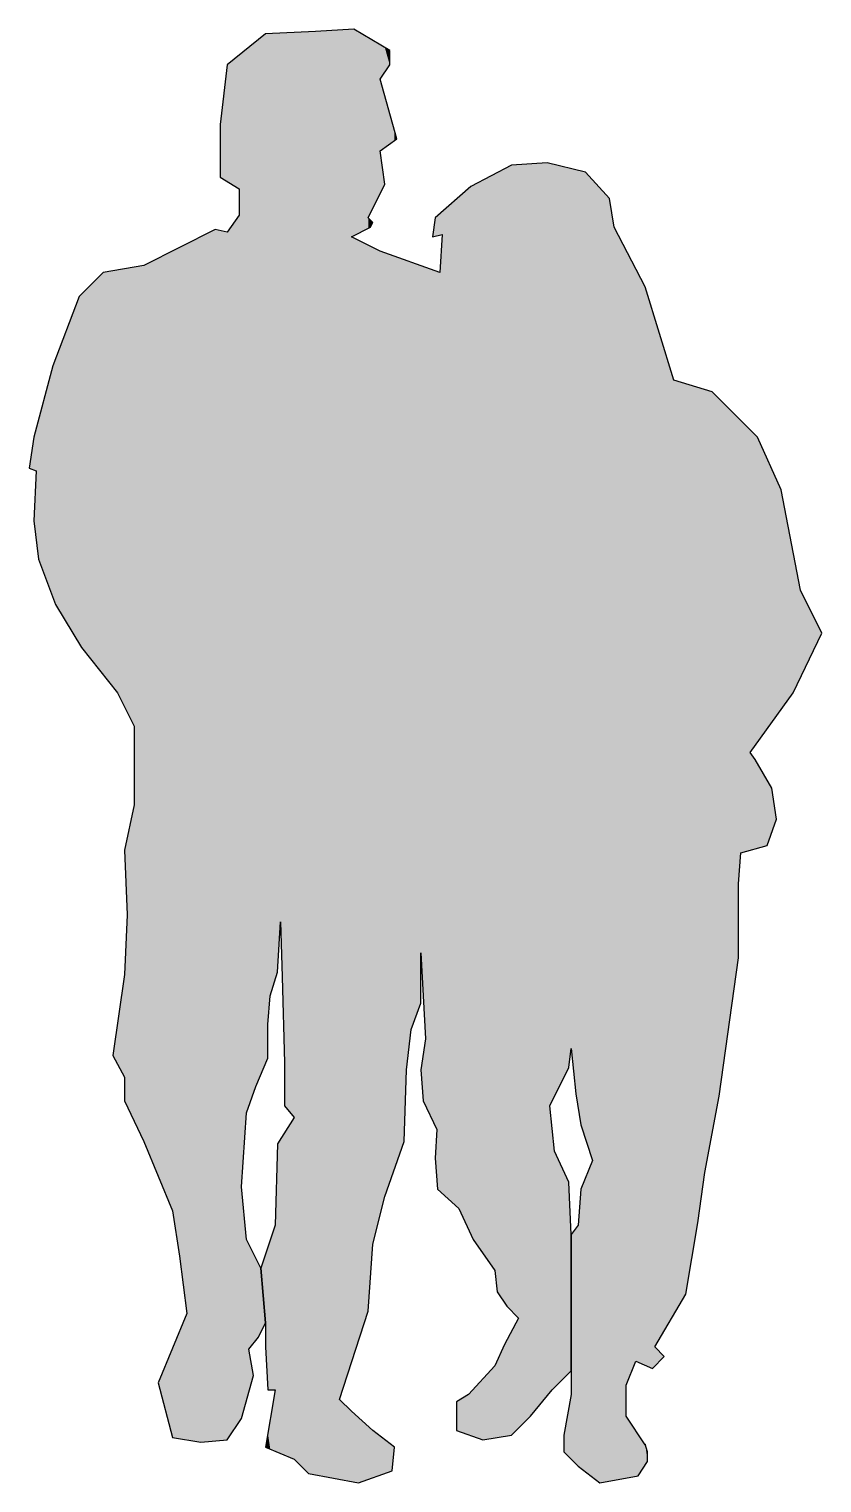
# Model space of a CAD drawing. Extents: x -14 to 86, y 277 to 461.
import ezdxf

# ---------------------------------------------------------------- set-up
doc = ezdxf.new("R2010")
doc.units = 0
doc.layers.add('Z_MAN-L', color=7, linetype='CONTINUOUS')

# ---------------------------------------------------------------- blocks, each defined once
blk = doc.blocks.new('*U0')
at = {"layer": 'Z_MAN-L'}
for points in [[(14.62, 327.58), (14.31, 459.43), (14.62, 459.68)], [(14.92, 328.31), (14.62, 459.68), (14.92, 459.92)], [(14.62, 327.58), (14.62, 459.68), (14.92, 328.31)], [(15.22, 329.03), (14.92, 459.92), (15.22, 460.17)], [(14.92, 328.31), (14.92, 459.92), (15.22, 329.03)], [(15.82, 330.48), (15.22, 460.17), (15.82, 460.66)], [(15.22, 329.03), (15.22, 460.17), (15.82, 330.48)], [(16.12, 331.2), (15.82, 460.66), (16.12, 460.67)], [(15.82, 330.48), (15.82, 460.66), (16.12, 331.2)], [(16.43, 339.05), (16.12, 460.67), (16.43, 460.69)], [(16.12, 335.43), (16.12, 460.67), (16.43, 339.05)], [(17.03, 341.06), (16.43, 460.69), (17.03, 460.72)], [(16.43, 339.05), (16.43, 460.69), (17.03, 341.06)], [(17.33, 342.07), (17.03, 460.72), (17.33, 460.73)], [(17.03, 341.06), (17.03, 460.72), (17.33, 342.07)], [(17.71, 348.4), (17.33, 460.73), (17.71, 460.75)], [(17.33, 342.07), (17.33, 460.73), (17.71, 348.4)], [(17.94, 341.46), (17.71, 460.75), (17.94, 460.76)], [(17.71, 348.4), (17.71, 460.75), (17.94, 341.46)], [(18.24, 330.6), (17.94, 460.76), (18.24, 460.78)], [(17.94, 341.46), (17.94, 460.76), (18.24, 330.6)], [(19.45, 323.66), (18.24, 460.78), (19.45, 460.83)], [(18.24, 325.17), (18.24, 460.78), (19.45, 323.66)], [(21.26, 278.7), (19.45, 460.83), (21.26, 460.92)], [(19.45, 280.51), (19.45, 460.83), (21.26, 278.7)], [(22.16, 278.52), (21.26, 460.92), (22.16, 460.96)], [(21.26, 278.7), (21.26, 460.92), (22.16, 278.52)], [(25.18, 277.95), (22.16, 460.96), (25.18, 461.15)], [(22.16, 278.52), (22.16, 460.96), (25.18, 277.95)], [(26.69, 292.7), (25.18, 461.15), (26.69, 461.25)], [(25.18, 288.05), (25.18, 461.15), (26.69, 292.7)], [(26.99, 435.16), (26.69, 461.25), (26.99, 461.26)], [(26.69, 435.01), (26.69, 461.25), (26.99, 435.16)], [(26.99, 435.16), (26.99, 461.26), (27.59, 435.46)], [(27.59, 435.46), (26.99, 461.26), (27.59, 460.9)], [(27.59, 435.46), (27.59, 460.9), (28.8, 436.07)], [(28.8, 436.07), (27.59, 460.9), (28.8, 460.18)], [(28.8, 437.42), (28.8, 460.18), (29.1, 438.03)], [(29.1, 438.03), (28.8, 460.18), (29.1, 460)], [(29.1, 438.03), (29.1, 460), (29.41, 438.63)], [(29.41, 438.63), (29.1, 460), (29.41, 459.82)], [(29.41, 438.63), (29.41, 459.82), (30.31, 440.44)], [(30.31, 440.44), (29.41, 459.82), (30.31, 459.27)], [(12.5, 441.05), (10.99, 456.74), (12.5, 457.96)], [(12.8, 285.64), (12.5, 457.96), (12.8, 458.21)], [(12.5, 285.18), (12.5, 457.96), (12.8, 285.64)], [(13.41, 324.26), (12.8, 458.21), (13.41, 458.7)], [(12.8, 314.91), (12.8, 458.21), (13.41, 324.26)], [(13.71, 325.09), (13.41, 458.7), (13.71, 458.94)], [(13.41, 324.26), (13.41, 458.7), (13.71, 325.09)], [(14.31, 326.75), (13.71, 458.94), (14.31, 459.43)], [(13.71, 325.09), (13.71, 458.94), (14.31, 326.75)], [(14.31, 326.75), (14.31, 459.43), (14.62, 327.58)], [(30.31, 454.93), (30.31, 459.27), (30.91, 455.83)], [(30.91, 455.83), (30.31, 459.27), (30.91, 458.91)], [(30.91, 455.83), (30.91, 458.91), (31.52, 456.74)], [(31.52, 456.74), (30.91, 458.91), (31.52, 458.55)], [(10.99, 441.99), (10.09, 449.19), (10.99, 456.74)], [(10.99, 441.99), (10.99, 456.74), (12.5, 441.05)], [(30.31, 445.87), (30.31, 454.93), (30.91, 446.31)], [(30.91, 446.31), (30.31, 454.93), (30.91, 452.77)], [(30.91, 446.31), (30.91, 452.77), (31.52, 446.74)], [(31.52, 446.74), (30.91, 452.77), (31.52, 450.62)], [(31.52, 446.74), (31.52, 450.62), (31.82, 446.95)], [(31.82, 446.95), (31.52, 450.62), (31.82, 449.54)], [(10.09, 442.55), (10.09, 449.19), (10.99, 441.99)], [(31.82, 446.95), (31.82, 449.54), (32.12, 447.17)], [(32.12, 447.17), (31.82, 449.54), (32.12, 448.46)], [(32.12, 447.17), (32.12, 448.46), (32.42, 447.38)], [(30.31, 440.44), (30.31, 445.87), (30.91, 441.65)], [(44.8, 304.35), (43.29, 442.15), (44.8, 442.95)], [(45.1, 301.63), (44.8, 442.95), (45.1, 443.1)], [(44.8, 304.35), (44.8, 442.95), (45.1, 301.63)], [(46.01, 300.27), (45.1, 443.1), (46.01, 443.58)], [(45.1, 301.63), (45.1, 443.1), (46.01, 300.27)], [(46.31, 299.82), (46.01, 443.58), (46.31, 443.74)], [(46.01, 300.27), (46.01, 443.58), (46.31, 299.82)], [(46.91, 299.22), (46.31, 443.74), (46.91, 444.06)], [(46.31, 299.82), (46.31, 443.74), (46.91, 299.22)], [(47.82, 298.31), (46.91, 444.06), (47.82, 444.12)], [(46.91, 299.22), (46.91, 444.06), (47.82, 298.31)], [(49.33, 285.94), (47.82, 444.12), (49.33, 444.22)], [(47.82, 284.43), (47.82, 444.12), (49.33, 285.94)], [(51.44, 288.52), (49.33, 444.22), (51.44, 444.37)], [(49.33, 285.94), (49.33, 444.22), (51.44, 288.52)], [(51.44, 288.52), (51.44, 444.37), (51.74, 288.89)], [(51.74, 288.89), (51.44, 444.37), (51.74, 444.29)], [(51.74, 325.17), (51.74, 444.29), (52.04, 325.77)], [(52.04, 325.77), (51.74, 444.29), (52.04, 444.21)], [(52.04, 325.77), (52.04, 444.21), (52.35, 326.37)], [(52.35, 326.37), (52.04, 444.21), (52.35, 444.14)], [(52.35, 326.37), (52.35, 444.14), (53.55, 328.79)], [(53.55, 328.79), (52.35, 444.14), (53.55, 443.84)], [(53.55, 328.79), (53.55, 443.84), (54.16, 330)], [(54.16, 330), (53.55, 443.84), (54.16, 443.69)], [(54.16, 330), (54.16, 443.69), (54.46, 332.41)], [(54.46, 332.41), (54.16, 443.69), (54.46, 443.61)], [(54.46, 332.41), (54.46, 443.61), (55.06, 326.68)], [(55.06, 326.68), (54.46, 443.61), (55.06, 443.46)], [(55.06, 326.68), (55.06, 443.46), (55.36, 324.71)], [(55.36, 324.71), (55.06, 443.46), (55.36, 443.38)], [(55.36, 324.71), (55.36, 443.38), (55.67, 322.75)], [(55.67, 322.75), (55.36, 443.38), (55.67, 443.31)], [(55.67, 322.75), (55.67, 443.31), (56.27, 320.94)], [(56.27, 320.94), (55.67, 443.31), (56.27, 443.16)], [(56.27, 320.94), (56.27, 443.16), (57.17, 318.23)], [(57.17, 318.23), (56.27, 443.16), (57.17, 442.16)], [(41.48, 309.58), (40.27, 440.04), (41.48, 441.09)], [(41.78, 308.92), (41.48, 441.09), (41.78, 441.35)], [(41.48, 309.58), (41.48, 441.09), (41.78, 308.92)], [(42.08, 308.27), (41.78, 441.35), (42.08, 441.51)], [(41.78, 308.92), (41.78, 441.35), (42.08, 308.27)], [(43.29, 306.52), (42.08, 441.51), (43.29, 442.15)], [(42.08, 308.27), (42.08, 441.51), (43.29, 306.52)], [(43.29, 306.52), (43.29, 442.15), (44.8, 304.35)], [(57.17, 278.19), (57.17, 442.16), (58.08, 277.49)], [(58.08, 277.49), (57.17, 442.16), (58.08, 441.17)], [(58.08, 277.49), (58.08, 441.17), (59.29, 277.71)], [(59.29, 277.71), (58.08, 441.17), (59.29, 439.84)], [(39.97, 312.46), (38.16, 438.21), (39.97, 439.78)], [(40.27, 312.19), (39.97, 439.78), (40.27, 440.04)], [(39.97, 312.46), (39.97, 439.78), (40.27, 312.19)], [(40.27, 312.19), (40.27, 440.04), (41.48, 309.58)], [(59.29, 277.71), (59.29, 439.84), (59.89, 277.83)], [(59.89, 277.83), (59.29, 439.84), (59.89, 436.22)], [(12.5, 285.18), (10.99, 435.61), (12.5, 437.73)], [(28.8, 436.07), (28.8, 437.42), (29.1, 436.22)], [(29.1, 436.22), (28.8, 437.42), (29.1, 437.12)], [(37.25, 435.09), (36.95, 435.01), (37.25, 437.42)], [(37.48, 435.14), (37.25, 437.42), (37.48, 437.62)], [(37.25, 435.09), (37.25, 437.42), (37.48, 435.14)], [(37.56, 435.16), (37.48, 437.62), (37.56, 437.69)], [(37.48, 435.14), (37.48, 437.62), (37.56, 435.16)], [(37.86, 435.24), (37.56, 437.69), (37.86, 437.95)], [(37.56, 435.16), (37.56, 437.69), (37.86, 435.24)], [(38.16, 435.31), (37.86, 437.95), (38.16, 438.21)], [(37.86, 435.24), (37.86, 437.95), (38.16, 435.31)], [(38.16, 314.07), (38.16, 438.21), (39.97, 312.46)], [(9.48, 282.78), (7.67, 435.01), (9.48, 435.92)], [(9.48, 282.78), (9.48, 435.92), (10.09, 282.84)], [(10.09, 282.84), (9.48, 435.92), (10.09, 435.79)], [(10.09, 282.84), (10.09, 435.79), (10.99, 282.92)], [(10.99, 282.92), (10.09, 435.79), (10.99, 435.61)], [(10.99, 282.92), (10.99, 435.61), (12.5, 285.18)], [(29.1, 436.22), (29.1, 437.12), (29.41, 436.82)], [(59.89, 277.83), (59.89, 436.22), (61.4, 278.11)], [(61.4, 278.11), (59.89, 436.22), (61.4, 433.32)], [(5.86, 298.91), (4.96, 433.65), (5.86, 434.11)], [(7.67, 282.62), (5.86, 434.11), (7.67, 435.01)], [(5.86, 282.92), (5.86, 434.11), (7.67, 282.62)], [(7.67, 282.62), (7.67, 435.01), (9.48, 282.78)], [(26.69, 292.7), (26.69, 435.01), (26.99, 293.63)], [(26.99, 293.63), (26.69, 435.01), (26.99, 434.86)], [(26.99, 293.63), (26.99, 434.86), (27.59, 295.49)], [(27.59, 295.49), (26.99, 434.86), (27.59, 434.56)], [(27.59, 295.49), (27.59, 434.56), (28.8, 299.22)], [(28.8, 299.22), (27.59, 434.56), (28.8, 433.95)], [(28.8, 299.22), (28.8, 433.95), (29.1, 303.44)], [(29.1, 303.44), (28.8, 433.95), (29.1, 433.8)], [(29.1, 303.44), (29.1, 433.8), (29.41, 307.66)], [(29.41, 307.66), (29.1, 433.8), (29.41, 433.65)], [(38.16, 314.07), (37.86, 430.48), (38.16, 435.31)], [(2.24, 316.27), (0.43, 431.39), (2.24, 432.29)], [(4.05, 311.89), (2.24, 432.29), (4.05, 433.2)], [(2.24, 316.27), (2.24, 432.29), (4.05, 311.89)], [(4.96, 306.16), (4.05, 433.2), (4.96, 433.65)], [(4.05, 311.89), (4.05, 433.2), (4.96, 306.16)], [(4.96, 306.16), (4.96, 433.65), (5.86, 298.91)], [(29.41, 307.66), (29.41, 433.65), (30.31, 311.29)], [(30.31, 311.29), (29.41, 433.65), (30.31, 433.2)], [(30.31, 311.29), (30.31, 433.2), (30.91, 313.7)], [(30.91, 313.7), (30.31, 433.2), (30.91, 432.98)], [(30.91, 313.7), (30.91, 432.98), (31.52, 315.44)], [(31.52, 315.44), (30.91, 432.98), (31.52, 432.77)], [(31.52, 315.44), (31.52, 432.77), (31.82, 316.3)], [(31.82, 316.3), (31.52, 432.77), (31.82, 432.66)], [(31.82, 316.3), (31.82, 432.66), (32.12, 317.17)], [(32.12, 317.17), (31.82, 432.66), (32.12, 432.55)], [(32.12, 317.17), (32.12, 432.55), (32.42, 318.04)], [(32.42, 318.04), (32.12, 432.55), (32.42, 432.44)], [(32.42, 318.04), (32.42, 432.44), (33.33, 320.64)], [(33.33, 320.64), (32.42, 432.44), (33.33, 432.11)], [(33.33, 320.64), (33.33, 432.11), (33.63, 329.69)], [(33.63, 329.69), (33.33, 432.11), (33.63, 432)], [(33.63, 329.69), (33.63, 432), (34.23, 334.82)], [(34.23, 334.82), (33.63, 432), (34.23, 431.79)], [(61.4, 289.86), (61.4, 433.32), (62.61, 292.88)], [(62.61, 292.88), (61.4, 433.32), (62.61, 430.99)], [(-4.7, 379.67), (-7.42, 427.77), (-4.7, 430.48)], [(-3.49, 378.14), (-4.7, 430.48), (-3.49, 430.7)], [(-4.7, 379.67), (-4.7, 430.48), (-3.49, 378.14)], [(-2.89, 377.37), (-3.49, 430.7), (-2.89, 430.8)], [(-3.49, 378.14), (-3.49, 430.7), (-2.89, 377.37)], [(-1.99, 375.56), (-2.89, 430.8), (-1.99, 430.96)], [(-2.89, 377.37), (-2.89, 430.8), (-1.99, 375.56)], [(-1.68, 374.96), (-1.99, 430.96), (-1.68, 431.02)], [(-1.99, 375.56), (-1.99, 430.96), (-1.68, 374.96)], [(-0.78, 373.15), (-1.68, 431.02), (-0.78, 431.18)], [(-1.68, 374.96), (-1.68, 431.02), (-0.78, 373.15)], [(0.43, 320.64), (-0.78, 431.18), (0.43, 431.39)], [(-0.78, 323.21), (-0.78, 431.18), (0.43, 320.64)], [(0.43, 320.64), (0.43, 431.39), (2.24, 316.27)], [(34.23, 334.82), (34.23, 431.79), (35.44, 338.14)], [(35.44, 338.14), (34.23, 431.79), (35.44, 431.35)], [(35.44, 344.48), (35.44, 431.35), (35.74, 339.05)], [(35.74, 339.05), (35.44, 431.35), (35.74, 431.24)], [(35.74, 339.05), (35.74, 431.24), (36.05, 333.62)], [(36.05, 333.62), (35.74, 431.24), (36.05, 431.14)], [(36.05, 325.14), (36.05, 431.14), (36.95, 323.26)], [(36.95, 323.26), (36.05, 431.14), (36.95, 430.81)], [(36.95, 323.26), (36.95, 430.81), (37.25, 322.63)], [(37.25, 322.63), (36.95, 430.81), (37.25, 430.7)], [(37.25, 322.63), (37.25, 430.7), (37.48, 322.15)], [(37.48, 322.15), (37.25, 430.7), (37.48, 430.62)], [(37.48, 315.54), (37.48, 430.62), (37.56, 314.61)], [(37.56, 314.61), (37.48, 430.62), (37.56, 430.59)], [(37.56, 314.61), (37.56, 430.59), (37.86, 314.34)], [(37.86, 314.34), (37.56, 430.59), (37.86, 430.48)], [(37.86, 314.34), (37.86, 430.48), (38.16, 314.07)], [(62.61, 292.88), (62.61, 430.99), (62.91, 292.75)], [(62.91, 292.75), (62.61, 430.99), (62.91, 430.41)], [(62.91, 292.75), (62.91, 430.41), (63.79, 292.37)], [(63.79, 292.37), (62.91, 430.41), (63.79, 428.71)], [(63.79, 292.37), (63.79, 428.71), (63.81, 292.36)], [(63.81, 292.36), (63.79, 428.71), (63.81, 428.67)], [(63.81, 292.36), (63.81, 428.67), (64.12, 292.23)], [(64.12, 292.23), (63.81, 428.67), (64.12, 427.69)], [(-7.72, 383.6), (-10.74, 419.51), (-7.72, 427.47)], [(-7.42, 383.11), (-7.72, 427.47), (-7.42, 427.77)], [(-7.72, 383.6), (-7.72, 427.47), (-7.42, 383.11)], [(-7.42, 383.11), (-7.42, 427.77), (-4.7, 379.67)], [(64.12, 292.23), (64.12, 427.69), (64.72, 291.97)], [(64.72, 291.97), (64.12, 427.69), (64.72, 425.73)], [(64.72, 291.97), (64.72, 425.73), (65.02, 292.27)], [(65.02, 292.27), (64.72, 425.73), (65.02, 424.75)], [(65.02, 294.69), (65.02, 424.75), (66.23, 296.73)], [(66.23, 296.73), (65.02, 424.75), (66.23, 420.83)], [(-10.74, 388.54), (-11.04, 418.71), (-10.74, 419.51)], [(-10.74, 388.54), (-10.74, 419.51), (-7.72, 383.6)], [(66.23, 296.73), (66.23, 420.83), (67.44, 298.77)], [(67.44, 298.77), (66.23, 420.83), (67.44, 416.9)], [(-11.04, 389.36), (-12.85, 411.93), (-11.04, 418.71)], [(-11.04, 389.36), (-11.04, 418.71), (-10.74, 388.54)], [(67.44, 298.77), (67.44, 416.9), (68.95, 301.33)], [(68.95, 301.33), (67.44, 416.9), (68.95, 416.43)], [(68.95, 301.33), (68.95, 416.43), (70.46, 310.38)], [(70.46, 310.38), (68.95, 416.43), (70.46, 415.96)], [(70.46, 310.38), (70.46, 415.96), (71.36, 316.72)], [(71.36, 316.72), (70.46, 415.96), (71.36, 415.68)], [(71.36, 316.72), (71.36, 415.68), (72.27, 321.55)], [(72.27, 321.55), (71.36, 415.68), (72.27, 415.4)], [(72.27, 321.55), (72.27, 415.4), (73.17, 326.37)], [(73.17, 326.37), (72.27, 415.4), (73.17, 414.49)], [(73.17, 326.37), (73.17, 414.49), (75.59, 343.88)], [(75.59, 343.88), (73.17, 414.49), (75.59, 412.08)], [(-12.85, 394.27), (-13.15, 410.79), (-12.85, 411.93)], [(-12.85, 394.27), (-12.85, 411.93), (-11.04, 389.36)], [(75.59, 353.23), (75.59, 412.08), (75.89, 357.15)], [(75.89, 357.15), (75.59, 412.08), (75.89, 411.77)], [(75.89, 357.15), (75.89, 411.77), (77.1, 357.48)], [(77.1, 357.48), (75.89, 411.77), (77.1, 410.57)], [(-13.15, 405.44), (-13.45, 409.66), (-13.15, 410.79)], [(-13.15, 396.69), (-13.15, 410.79), (-12.85, 394.27)], [(77.1, 369.83), (77.1, 410.57), (77.7, 370.67)], [(77.7, 370.67), (77.1, 410.57), (77.7, 409.96)], [(77.7, 370.67), (77.7, 409.96), (78, 371.09)], [(78, 371.09), (77.7, 409.96), (78, 409.66)], [(-13.45, 405.54), (-14.06, 405.74), (-13.45, 409.66)], [(-13.45, 405.54), (-13.45, 409.66), (-13.15, 405.44)], [(78, 371.09), (78, 409.66), (79.21, 372.76)], [(79.21, 372.76), (78, 409.66), (79.21, 407.01)], [(79.21, 372.76), (79.21, 407.01), (79.81, 373.6)], [(79.81, 373.6), (79.21, 407.01), (79.81, 405.68)], [(-13.15, 396.69), (-13.45, 399.1), (-13.15, 405.44)], [(79.81, 373.6), (79.81, 405.68), (80.42, 374.44)], [(80.42, 374.44), (79.81, 405.68), (80.42, 404.35)], [(80.42, 374.44), (80.42, 404.35), (81.02, 375.28)], [(81.02, 375.28), (80.42, 404.35), (81.02, 403.02)], [(81.02, 375.28), (81.02, 403.02), (82.53, 377.37)], [(82.53, 377.37), (81.02, 403.02), (82.53, 395.1)], [(82.53, 377.37), (82.53, 395.1), (83.43, 379.26)], [(83.43, 379.26), (82.53, 395.1), (83.43, 390.35)], [(83.43, 379.26), (83.43, 390.35), (86.15, 384.92)], [(77.1, 357.48), (77.1, 369.83), (77.7, 357.65)], [(77.7, 357.65), (77.1, 369.83), (77.7, 368.92)], [(77.7, 357.65), (77.7, 368.92), (78, 357.73)], [(78, 357.73), (77.7, 368.92), (78, 368.41)], [(78, 357.73), (78, 368.41), (79.21, 358.06)], [(79.21, 358.06), (78, 368.41), (79.21, 366.34)], [(79.21, 358.06), (79.21, 366.34), (79.81, 359.72)], [(79.81, 359.72), (79.21, 366.34), (79.81, 365.3)], [(79.81, 359.72), (79.81, 365.3), (80.42, 361.38)], [(-0.78, 323.21), (-1.68, 358.89), (-0.78, 363.19)], [(-1.68, 349.31), (-1.99, 357.46), (-1.68, 358.89)], [(-1.68, 325.13), (-1.68, 358.89), (-0.78, 323.21)], [(-1.68, 325.13), (-1.99, 341.76), (-1.68, 349.31)], [(-1.99, 328.79), (-2.89, 335.61), (-1.99, 341.76)], [(-1.99, 325.77), (-1.99, 341.76), (-1.68, 325.13)], [(-2.89, 330.42), (-3.49, 331.5), (-2.89, 335.61)], [(-2.89, 330.42), (-2.89, 335.61), (-1.99, 328.79)], [(36.05, 325.14), (35.74, 331.66), (36.05, 333.62)], [(35.74, 325.77), (35.44, 329.69), (35.74, 331.66)], [(35.74, 325.77), (35.74, 331.66), (36.05, 325.14)], [(19.45, 280.51), (18.24, 321.76), (19.45, 323.66)], [(51.74, 288.89), (51.74, 325.17), (52.04, 289.26)], [(52.04, 289.26), (51.74, 325.17), (52.04, 322.3)], [(18.24, 281.01), (17.94, 321.29), (18.24, 321.76)], [(18.24, 281.01), (18.24, 321.76), (19.45, 280.51)], [(37.48, 315.54), (37.25, 318.53), (37.48, 322.15)], [(52.04, 289.26), (52.04, 322.3), (52.35, 289.56)], [(52.35, 289.56), (52.04, 322.3), (52.35, 319.43)], [(17.33, 281.39), (17.03, 310.08), (17.33, 320.34)], [(17.71, 281.23), (17.33, 320.34), (17.71, 320.93)], [(17.33, 281.39), (17.33, 320.34), (17.71, 281.23)], [(17.94, 281.13), (17.71, 320.93), (17.94, 321.29)], [(17.71, 281.23), (17.71, 320.93), (17.94, 281.13)], [(17.94, 281.13), (17.94, 321.29), (18.24, 281.01)], [(52.35, 289.56), (52.35, 319.43), (53.55, 290.77)], [(53.55, 290.77), (52.35, 319.43), (53.55, 316.82)], [(57.17, 278.19), (56.27, 316.05), (57.17, 318.23)], [(53.55, 290.77), (53.55, 316.82), (54.16, 291.37)], [(54.16, 291.37), (53.55, 316.82), (54.16, 315.51)], [(12.8, 285.64), (12.8, 314.91), (13.41, 287.81)], [(13.41, 287.81), (12.8, 314.91), (13.41, 308.27)], [(54.16, 291.37), (54.16, 315.51), (54.46, 291.67)], [(54.46, 291.67), (54.16, 315.51), (54.46, 308.87)], [(55.67, 279.37), (55.36, 310.08), (55.67, 314.61)], [(56.27, 278.9), (55.67, 314.61), (56.27, 316.05)], [(55.67, 279.37), (55.67, 314.61), (56.27, 278.9)], [(56.27, 278.9), (56.27, 316.05), (57.17, 278.19)], [(17.03, 289.26), (16.43, 308.27), (17.03, 310.08)], [(17.03, 281.51), (17.03, 310.08), (17.33, 281.39)], [(55.06, 279.9), (54.46, 308.87), (55.06, 309.68)], [(54.46, 280.51), (54.46, 308.87), (55.06, 279.9)], [(55.36, 279.6), (55.06, 309.68), (55.36, 310.08)], [(55.06, 279.9), (55.06, 309.68), (55.36, 279.6)], [(55.36, 279.6), (55.36, 310.08), (55.67, 279.37)], [(13.41, 287.81), (13.41, 308.27), (13.71, 288.89)], [(13.71, 288.89), (13.41, 308.27), (13.71, 307.66)], [(13.71, 294.39), (13.71, 307.66), (14.31, 295.14)], [(14.31, 295.14), (13.71, 307.66), (14.31, 306.46)], [(16.12, 289.26), (15.82, 306.46), (16.12, 307.36)], [(16.43, 289.26), (16.12, 307.36), (16.43, 308.27)], [(16.12, 289.26), (16.12, 307.36), (16.43, 289.26)], [(16.43, 289.26), (16.43, 308.27), (17.03, 289.26)], [(14.31, 295.14), (14.31, 306.46), (14.62, 295.52)], [(14.62, 295.52), (14.31, 306.46), (14.62, 305.85)], [(14.62, 295.52), (14.62, 305.85), (14.92, 295.9)], [(14.92, 295.9), (14.62, 305.85), (14.92, 305.25)], [(14.92, 295.9), (14.92, 305.25), (15.22, 296.5)], [(15.22, 296.5), (14.92, 305.25), (15.22, 304.65)], [(15.82, 297.71), (15.22, 304.65), (15.82, 306.46)], [(15.82, 294.69), (15.82, 306.46), (16.12, 289.26)], [(15.22, 296.5), (15.22, 304.65), (15.82, 297.71)], [(5.86, 282.92), (4.96, 296.73), (5.86, 298.91)], [(47.82, 284.43), (46.91, 296.65), (47.82, 298.31)], [(4.96, 283.07), (4.05, 294.54), (4.96, 296.73)], [(4.96, 283.07), (4.96, 296.73), (5.86, 282.92)], [(46.91, 283.52), (46.31, 295.54), (46.91, 296.65)], [(46.91, 283.52), (46.91, 296.65), (47.82, 284.43)], [(4.05, 283.22), (2.24, 290.16), (4.05, 294.54)], [(4.05, 283.22), (4.05, 294.54), (4.96, 283.07)], [(13.71, 288.89), (13.71, 294.39), (14.31, 291.07)], [(46.01, 283.37), (45.1, 292.95), (46.01, 294.99)], [(46.31, 283.42), (46.01, 294.99), (46.31, 295.54)], [(46.01, 283.37), (46.01, 294.99), (46.31, 283.42)], [(46.31, 283.42), (46.31, 295.54), (46.91, 283.52)], [(65.02, 292.27), (65.02, 294.69), (66.23, 293.48)], [(44.8, 283.17), (43.29, 290.63), (44.8, 292.27)], [(45.1, 283.22), (44.8, 292.27), (45.1, 292.95)], [(44.8, 283.17), (44.8, 292.27), (45.1, 283.22)], [(45.1, 283.22), (45.1, 292.95), (46.01, 283.37)], [(43.29, 282.92), (42.08, 289.31), (43.29, 290.63)], [(43.29, 282.92), (43.29, 290.63), (44.8, 283.17)], [(17.03, 281.51), (16.43, 285.64), (17.03, 289.26)], [(41.48, 283.58), (40.27, 287.93), (41.48, 288.65)], [(41.78, 283.47), (41.48, 288.65), (41.78, 288.98)], [(41.48, 283.58), (41.48, 288.65), (41.78, 283.47)], [(42.08, 283.36), (41.78, 288.98), (42.08, 289.31)], [(41.78, 283.47), (41.78, 288.98), (42.08, 283.36)], [(42.08, 283.36), (42.08, 289.31), (43.29, 282.92)], [(54.46, 280.51), (54.16, 286.94), (54.46, 288.65)], [(25.18, 277.95), (25.18, 288.05), (26.69, 277.66)], [(26.69, 277.66), (25.18, 288.05), (26.69, 286.54)], [(40.27, 284.02), (39.97, 287.75), (40.27, 287.93)], [(39.97, 284.13), (39.97, 287.75), (40.27, 284.02)], [(40.27, 284.02), (40.27, 287.93), (41.48, 283.58)], [(54.16, 280.81), (53.55, 283.52), (54.16, 286.94)], [(54.16, 280.81), (54.16, 286.94), (54.46, 280.51)], [(16.43, 281.76), (16.12, 283.83), (16.43, 285.64)], [(16.43, 281.76), (16.43, 285.64), (17.03, 281.51)], [(26.69, 277.66), (26.69, 286.54), (26.99, 277.6)], [(26.99, 277.6), (26.69, 286.54), (26.99, 286.27)], [(26.99, 277.6), (26.99, 286.27), (27.59, 277.49)], [(27.59, 277.49), (26.99, 286.27), (27.59, 285.74)], [(27.59, 277.49), (27.59, 285.74), (28.8, 277.92)], [(28.8, 277.92), (27.59, 285.74), (28.8, 284.66)], [(61.4, 278.11), (61.4, 285.94), (62.61, 278.34)], [(62.61, 278.34), (61.4, 285.94), (62.61, 284.13)], [(16.12, 281.89), (15.82, 282.01), (16.12, 283.83)], [(16.12, 281.89), (16.12, 283.83), (16.43, 281.76)], [(28.8, 277.92), (28.8, 284.66), (29.1, 278.03)], [(29.1, 278.03), (28.8, 284.66), (29.1, 284.4)], [(29.1, 278.03), (29.1, 284.4), (29.41, 278.13)], [(29.41, 278.13), (29.1, 284.4), (29.41, 284.13)], [(29.41, 278.13), (29.41, 284.13), (30.31, 278.46)], [(30.31, 278.46), (29.41, 284.13), (30.31, 283.42)], [(30.31, 278.46), (30.31, 283.42), (30.91, 278.67)], [(30.91, 278.67), (30.31, 283.42), (30.91, 282.95)], [(53.55, 281.41), (53.55, 283.52), (54.16, 280.81)], [(62.61, 278.34), (62.61, 284.13), (62.91, 278.39)], [(62.91, 278.39), (62.61, 284.13), (62.91, 283.67)], [(62.91, 278.39), (62.91, 283.67), (63.79, 279.72)], [(63.79, 279.72), (62.91, 283.67), (63.79, 282.35)], [(30.91, 278.67), (30.91, 282.95), (31.52, 278.89)], [(31.52, 278.89), (30.91, 282.95), (31.52, 282.48)], [(31.52, 278.89), (31.52, 282.48), (31.82, 279)], [(31.82, 279), (31.52, 282.48), (31.82, 282.25)], [(31.82, 279), (31.82, 282.25), (32.12, 282.01)], [(63.81, 282.32), (63.79, 282.4), (63.81, 282.34)], [(63.79, 279.72), (63.79, 282.35), (63.81, 279.75)], [(63.81, 279.75), (63.79, 282.35), (63.81, 282.32)], [(63.81, 279.75), (63.81, 282.34), (64.12, 280.2)], [(64.12, 280.2), (63.81, 282.34), (64.12, 281.41)]]:
    blk.add_solid(points, dxfattribs=at)

msp = doc.modelspace()

# ---------------------------------------------------------------- linework, layer by layer
at = {"layer": 'Z_MAN-L', "flags": 128}
msp.add_lwpolyline([(63.79, 282.4), (63.81, 282.32), (61.4, 285.94), (61.4, 289.86), (62.61, 292.88), (64.72, 291.97), (66.23, 293.48), (65.02, 294.69), (68.95, 301.33), (70.46, 310.38), (71.36, 316.72), (73.17, 326.37), (75.59, 343.88), (75.59, 353.23), (75.89, 357.15), (79.21, 358.06), (80.42, 361.38), (79.81, 365.3), (77.7, 368.92), (77.1, 369.83), (82.53, 377.37), (86.15, 384.92), (83.43, 390.35), (81.02, 403.02), (78, 409.66), (72.27, 415.4), (67.44, 416.9), (63.81, 428.67), (59.89, 436.22), (59.29, 439.84), (56.27, 443.16), (51.44, 444.37), (46.91, 444.06), (41.78, 441.35), (37.25, 437.42), (36.95, 435.01), (38.16, 435.31), (37.86, 430.48), (30.31, 433.2), (26.69, 435.01), (29.1, 436.22), (29.41, 436.82), (28.8, 437.42), (30.91, 441.65), (30.31, 445.87), (32.42, 447.38), (30.31, 454.93), (31.52, 456.74), (31.52, 458.55), (26.99, 461.26), (22.16, 460.96), (15.82, 460.66), (10.99, 456.74), (10.09, 449.19), (10.09, 442.55), (12.5, 441.05), (12.5, 437.73), (10.99, 435.61), (9.48, 435.92), (0.43, 431.39), (-4.7, 430.48), (-7.72, 427.47), (-11.04, 418.71), (-13.45, 409.66), (-14.06, 405.74), (-13.15, 405.44), (-13.45, 399.1), (-12.85, 394.27), (-10.74, 388.54), (-7.42, 383.11), (-2.89, 377.37), (-0.78, 373.15), (-0.78, 363.19), (-1.99, 357.46), (-1.68, 349.31), (-1.99, 341.76), (-3.49, 331.5), (-1.99, 328.79), (-1.99, 325.77), (0.43, 320.64), (4.05, 311.89), (4.96, 306.16), (5.86, 298.91), (2.24, 290.16), (4.05, 283.22), (7.67, 282.62), (10.99, 282.92), (12.8, 285.64), (14.31, 291.07), (13.71, 294.39), (14.92, 295.9), (15.82, 297.71), (15.22, 304.65), (13.41, 308.27), (12.8, 314.91), (13.41, 324.26), (14.62, 327.58), (16.12, 331.2), (16.12, 335.43), (16.43, 339.05), (17.33, 342.07), (17.71, 348.4), (17.94, 341.46), (18.24, 330.6), (18.24, 325.17), (19.45, 323.66), (17.33, 320.34), (17.03, 310.08), (15.22, 304.65), (15.82, 297.71), (15.82, 294.69), (16.12, 289.26), (17.03, 289.26), (15.82, 282.01), (19.45, 280.51), (21.26, 278.7), (27.59, 277.49), (31.82, 279), (32.12, 282.01), (29.41, 284.13), (26.69, 286.54), (25.18, 288.05), (28.8, 299.22), (29.41, 307.66), (30.91, 313.7), (33.33, 320.64), (33.63, 329.69), (34.23, 334.82), (35.44, 338.14), (35.44, 344.48), (36.05, 333.62), (35.44, 329.69), (35.74, 325.77), (37.48, 322.15), (37.25, 318.53), (37.56, 314.61), (40.27, 312.19), (42.08, 308.27), (44.8, 304.35), (45.1, 301.63), (46.31, 299.82), (47.82, 298.31), (46.01, 294.99), (44.8, 292.27), (41.48, 288.65), (39.97, 287.75), (39.97, 284.13), (43.29, 282.92), (46.91, 283.52), (49.33, 285.94), (52.04, 289.26), (54.46, 291.67), (54.46, 308.87), (54.16, 315.51), (52.35, 319.43), (51.74, 325.17), (54.16, 330), (54.46, 332.41), (55.06, 326.68), (55.67, 322.75), (57.17, 318.23), (55.67, 314.61), (55.36, 310.08), (54.46, 308.87), (54.46, 291.67), (54.46, 288.65), (53.55, 283.52), (53.55, 281.41), (55.36, 279.6), (58.08, 277.49), (62.91, 278.39), (64.12, 280.2), (64.12, 281.41), (63.79, 282.4)], close=True, dxfattribs=at)

# ---------------------------------------------------------------- block references
at = {"layer": 'Z_MAN-L'}
msp.add_blockref('*U0', (0, 0), dxfattribs=at)

doc.saveas('drawing.dxf')
